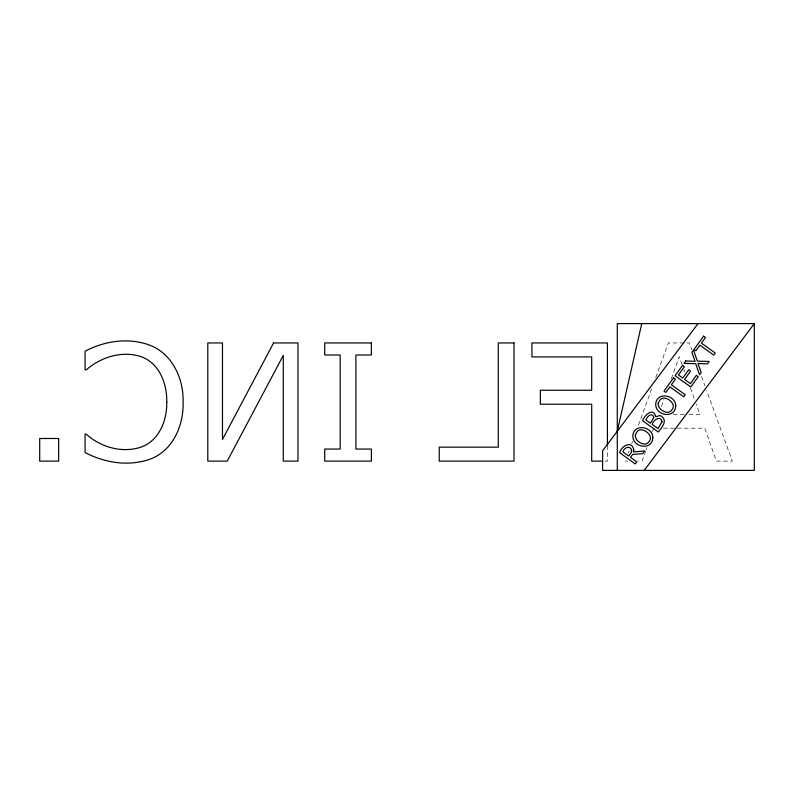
<?xml version="1.0" encoding="UTF-8"?>
<svg xmlns="http://www.w3.org/2000/svg" width="794" height="794" viewBox="0 0 794 794"><rect width="100%" height="100%" fill="white"/><g stroke="black" fill="none" stroke-linecap="round" stroke-linejoin="round"><path stroke-width="0.6" stroke-dasharray="3.97 2.98" d="M645.691 450.903L642.098 461.125L638.505 461.125M646.088 449.761L646.892 447.488M652.479 431.589L653.68 428.184M661.422 406.568L663.903 399.61M671.367 378.718L679.237 356.675L682.145 364.793M628.302 453.007L629.146 450.694M631.677 443.737L632.52 441.424M638.416 425.207L652.34 386.966M655.715 377.706L668.359 342.948L689.321 342.948L691.842 349.896M673.173 414.686L684.16 414.686M689.043 414.686L700.03 414.686L696.288 404.245M663.417 428.184L704.794 428.184L716.377 461.125L732.336 461.125L706.61 390.45M604.988 461.125L607.41 461.125L607.41 446.347M625.344 461.125L627.736 461.125M701.549 376.545L704.923 385.815M683.813 369.438L684.646 371.761M690.462 388.008L694.621 399.61"/><path stroke-width="1.19" d="M617.285 431.251L641.76 323.605M698.025 323.605L602.606 450.823L602.606 470.395L754.3 470.395L754.3 323.605L617.285 323.605L617.285 470.395M644.202 470.395L754.3 323.605M602.577 461.125L591.699 461.125L591.699 404.215L540.347 404.215L540.347 390.251L591.699 390.251L591.699 356.913L531.93 356.913L531.93 342.948L607.41 342.948L607.41 445.116M631.647 450.446L631.389 452.163L628.808 456.113L622.893 451.855C623.925 447.459 630.515 444.968 631.647 450.446M655.417 415.877C655 418.676 660.201 413.426 661.998 416.721C667.754 421.098 661.263 428.264 658.295 432.005L642.634 420.711C643.884 415.867 653.125 407.114 655.417 415.877M166.77 402.151C167.107 419.937 159.505 440.104 141.729 446.873C122.703 453.573 100.898 447.429 86.209 434.139L85.097 434.139L85.097 452.55C104.471 462.654 127.546 466.574 148.627 459.657C172.497 451.846 183.811 425.753 183.116 402.151C183.761 378.619 172.199 353.181 148.865 344.844C127.903 337.42 104.5 340.993 85.097 351.196L85.097 369.845L86.288 369.845C101.314 356.714 123.12 350.114 142.364 357.111C159.961 364.287 167.117 384.385 166.77 402.151M635.359 434.775C634.684 439.866 640.202 443.975 644.877 444.054A5.508 5.508 0 0 0 648.301 442.546L649.899 440.333A5.489 5.489 0 0 0 650.246 436.621C648.916 432.78 644.887 429.891 640.837 429.802A5.419 5.419 0 0 0 637.393 431.301L635.359 434.775M658.236 403.054C657.561 408.146 663.079 412.245 667.754 412.334A5.508 5.508 0 0 0 671.178 410.826L672.776 408.612A5.489 5.489 0 0 0 673.123 404.89C671.803 401.059 667.764 398.161 663.715 398.082A5.419 5.419 0 0 0 660.271 399.571L658.236 403.054M652.847 437.712C652.4 450.734 632.897 447.667 632.828 436.184C633.265 423.133 652.807 426.199 652.847 437.712M675.724 405.982C675.277 419.004 655.775 415.947 655.705 404.464C656.142 391.412 675.684 394.469 675.724 405.982M633.761 450.079L633.513 451.935L644.609 450.982L642.664 453.682L632.659 454.436L630.545 457.364L636.768 461.86L635.269 463.944L619.608 452.64C621.384 445.851 632.342 439.906 633.761 450.079M661.998 421.733L658.018 428.641L652.192 424.443C653.105 419.937 660.896 414.934 661.998 421.733M653.76 417.475L650.435 423.172L645.919 419.907C646.842 416.552 652.519 411.709 653.76 417.475M273.593 342.948L222.479 439.449L222.479 342.948L207.8 342.948L207.8 461.125L227.243 461.125L283.279 355.404L283.279 461.125L297.958 461.125L297.958 342.948L273.593 342.948M673.57 377.815L663.992 391.095L665.848 392.425L669.888 386.827L683.694 396.792L685.192 394.707L671.387 384.753L675.426 379.155L673.57 377.815M682.532 365.399L675.089 375.711L690.75 387.006L698.194 376.693L696.338 375.354L690.403 383.591L684.587 379.393L690.522 371.165L688.676 369.825L682.731 378.063L678.443 374.967L684.378 366.729L682.532 365.399M685.728 360.952L684.001 363.354L695.683 363.672L699.574 374.778L701.211 372.505L697.916 363.483L707.444 363.86L709.181 361.449L697.37 361.131L693.529 350.144L691.882 352.427L695.137 361.33L685.728 360.952M703.613 336.16L694.035 349.439L695.891 350.769L699.921 345.182L713.737 355.136L715.235 353.052L701.43 343.097L705.459 337.5L703.613 336.16M371.374 342.948L324.706 342.948L324.706 355.007L340.179 355.007L340.179 449.057L324.706 449.057L324.706 461.125L371.374 461.125L371.374 449.057L355.901 449.057L355.901 355.007L371.374 355.007L371.374 342.948M513.996 342.948L498.285 342.948L498.285 447.151L439.231 447.151L439.231 461.125L513.996 461.125L513.996 342.948M58.667 438.496L39.7 438.496L39.7 461.125L58.667 461.125L58.667 438.496"/></g></svg>
